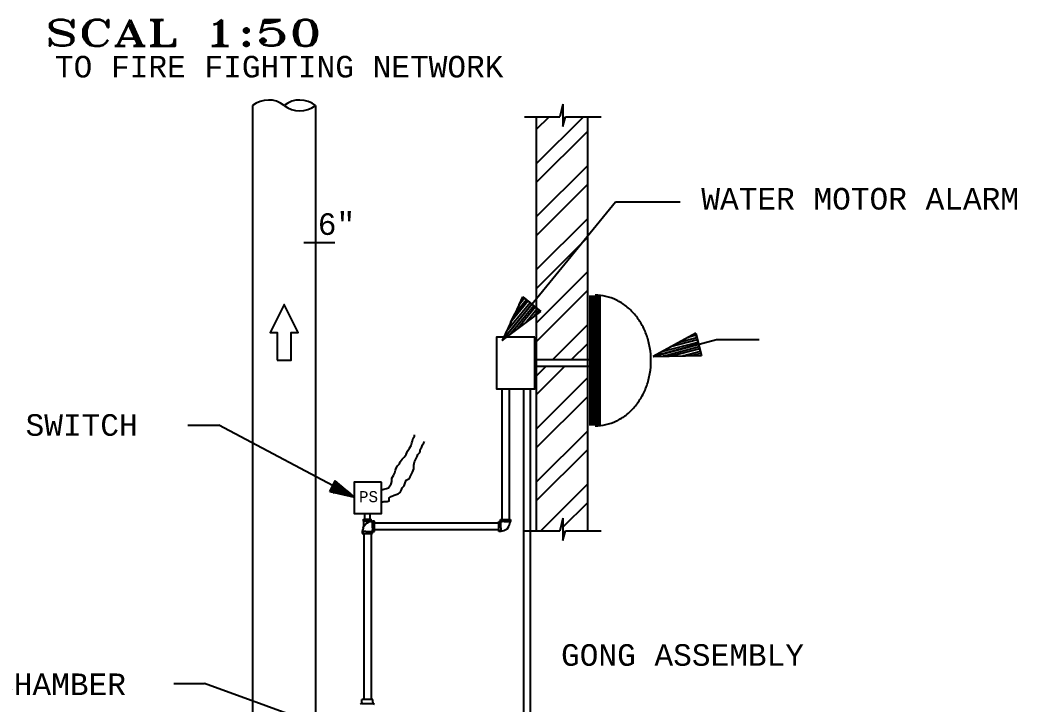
# Model space of a CAD drawing. Header units: millimetres. Extents: x 3124 to 89481, y 1963 to 26804.
# Drawn here: x 82576 to 89481, y 21493 to 26229 of the extents above; entities that cross this region are included whole.
import ezdxf

# ---------------------------------------------------------------- set-up
doc = ezdxf.new("R2010")
doc.units = ezdxf.units.MM
for name, color, linetype in [('1', 2, 'Continuous'), ('2', 7, 'Continuous'), ('46', 7, 'Continuous'), ('60', 7, 'Continuous'), ('7', 7, 'Continuous'), ('9', 7, 'Continuous'), ('A-TITLE', 1, 'Continuous'), ('ARROW', 2, 'Continuous'), ('ELB', 2, 'Continuous'), ('Layer2', 1, 'Continuous'), ('M_ARR', 2, 'Continuous')]:
    doc.layers.add(name, color=color, linetype=linetype)
doc.styles.add('HL-LD', font='romant.shx')
doc.styles.add('MONOTXT', font='MONOTXT', dxfattribs={"height": 0.2})

# ---------------------------------------------------------------- blocks, each defined once
blk = doc.blocks.new('ARR00A')
at = {"layer": 'M_ARR'}
blk.add_lwpolyline([(-7, 0.88), (-7, -0.88), (-3.5, -0.88), (-3.5, -1.75), (0, 0), (-3.5, 1.75), (-3.5, 0.88)], close=True, dxfattribs=at)

msp = doc.modelspace()

# ---------------------------------------------------------------- hatches: boundary and pattern name
at = {"layer": 'Layer2'}
h = msp.add_hatch(dxfattribs=at)
h.set_pattern_fill('STEEL', color=256, scale=2076.802115, style=0)
h.set_pattern_definition([(45, (275038, 165159.9), (-183.5651, 183.5651), []), (45, (275038, 165289.7), (-183.5651, 183.5651), [])])
h.paths.add_polyline_path([(86508.2, 23829.4), (86154.4, 23829.4), (86154.4, 22693.1), (86315.7, 22693.1), (86336.2, 22779.3), (86336.2, 22624.5), (86354.9, 22693.1), (86508.2, 22693.1)])
h.paths.add_polyline_path([(86508.2, 24734.8), (86154.4, 24302.8), (86154.4, 24234.9), (86159.1, 24230.9), (86183.1, 24211.3), (86154.4, 24189.8), (86154.4, 23876), (86508.2, 23876)])
h.paths.add_polyline_path([(86508.2, 25558.5), (86354.9, 25558.5), (86336.2, 25489.9), (86336.2, 25644.7), (86315.7, 25558.5), (86154.4, 25558.5), (86154.4, 24302.8), (86508.2, 24734.8)])

# ---------------------------------------------------------------- linework, layer by layer
at = {"layer": '1', "color": 2, "linetype": 'Continuous'}
for points in [[(85082, 22976), (85096.1, 22980.8), (85115, 22985.5), (85129.1, 22990.2), (85138.5, 23004.3), (85147.9, 23018.5), (85152.6, 23032.6), (85152.6, 23056.2), (85162, 23075), (85171.4, 23093.9), (85176.1, 23112.7), (85180.8, 23126.8), (85190.2, 23141), (85204.4, 23155.2), (85209, 23169.3), (85223.2, 23188.1), (85237.3, 23202.2), (85251.4, 23221.1), (85260.8, 23244.7), (85275, 23263.5), (85284.4, 23282.4), (85289.1, 23301.2), (85293.8, 23315.3), (85298.5, 23334.1), (85307.9, 23348.3), (85307.9, 23357.7)], [(85082, 22891.3), (85096.1, 22896), (85119.7, 22896), (85133.8, 22900.7), (85133.8, 22919.6), (85147.9, 22928.9), (85166.7, 22938.4), (85180.8, 22943.1), (85194.9, 22947.8), (85209, 22957.2), (85218.5, 22976), (85223.2, 22990.2), (85237.3, 23004.3), (85242, 23018.5), (85251.4, 23042.1), (85270.3, 23051.5), (85279.6, 23065.6), (85284.4, 23079.8), (85293.8, 23098.6), (85303.2, 23122.2), (85303.2, 23145.7), (85307.9, 23169.3), (85317.3, 23188.1), (85326.7, 23206.9), (85331.4, 23221.1), (85345.5, 23235.2), (85350.2, 23258.8), (85359.7, 23272.9), (85364.3, 23287), (85373.7, 23301.2), (85378.5, 23310.6)]]:
    msp.add_lwpolyline(points, dxfattribs=at)
at = {"layer": '2', "color": 2, "linetype": 'Continuous'}
for p, q in [((85914.6, 24010), (86699.7, 24968.7)), ((86699.7, 24968.7), (87148.1, 24968.7)), ((84542.3, 24688), (84756, 24688)), ((86961.3, 23899.8), (87399.5, 24016.4)), ((87399.5, 24016.4), (87694.7, 24016.4)), ((83739.7, 23423.6), (83953.4, 23423.6)), ((84892.7, 22924.2), (83953.4, 23423.6)), ((83640.7, 21634.7), (83854.4, 21634.7)), ((84861.8, 21270.3), (83854.4, 21634.7))]:
    msp.add_line(p, q, dxfattribs=at)
at = {"layer": '46', "color": 2, "linetype": 'Continuous'}
for p, q in [((86059.4, 24312.6), (85914.6, 24010)), ((86032.4, 24256.8), (86059.4, 24312.6)), ((86059.4, 24312.6), (86183.1, 24211.3)), ((86121.2, 24262.3), (85914.6, 24010)), ((85944.1, 24071.6), (86108.7, 24272.2)), ((85969.1, 24051.1), (86133.8, 24251.7)), ((86095.9, 24283.1), (85973.9, 24133.6)), ((86003.2, 24195), (86083.4, 24292.9)), ((86146.5, 24241.6), (86024.3, 24092.4)), ((86070.6, 24303.4), (86032.4, 24256.8)), ((86083.4, 24292.9), (86070.6, 24303.4)), ((86108.7, 24272.2), (86095.9, 24283.1)), ((86133.8, 24251.7), (86121.2, 24262.3)), ((86159.1, 24230.9), (86146.5, 24241.6)), ((85914.6, 24010), (86183.1, 24211.3)), ((85973.9, 24133.6), (86003.2, 24195)), ((86078.7, 24133.2), (86159.1, 24230.9)), ((86133.5, 24174), (86078.7, 24133.2)), ((86171.7, 24220.6), (86133.5, 24174)), ((86183.1, 24211.3), (86171.7, 24220.6)), ((86024.3, 24092.4), (85969.1, 24051.1)), ((87255.7, 24060.6), (86961.3, 23899.8)), ((87141.3, 23998.1), (87263.6, 24030.6)), ((87201.2, 24031.1), (87255.7, 24060.6)), ((87259.4, 24046.6), (87201.2, 24031.1)), ((87255.7, 24060.6), (87296.8, 23906.1)), ((87263.6, 24030.6), (87259.4, 24046.6)), ((87276.4, 23983.7), (86961.3, 23899.8)), ((87021.2, 23932.5), (87272.1, 23999)), ((87029.6, 23901.2), (87280.4, 23967.6)), ((87268, 24015.3), (87081.7, 23965.4)), ((87081.7, 23965.4), (87141.3, 23998.1)), ((87272.1, 23999), (87268, 24015.3)), ((87280.4, 23967.6), (87276.4, 23983.7)), ((86961.3, 23899.8), (87021.2, 23932.5)), ((86961.3, 23899.8), (87296.8, 23906.1)), ((87098.5, 23902.4), (87029.6, 23901.2)), ((87284.9, 23952), (87098.5, 23902.4)), ((87166.4, 23903.7), (87288.8, 23936)), ((87234.8, 23904.8), (87166.4, 23903.7)), ((87293, 23920.3), (87234.8, 23904.8)), ((87288.8, 23936), (87284.9, 23952)), ((87296.8, 23906.1), (87293, 23920.3)), ((84721.2, 22963.4), (84758.8, 23038.4)), ((84743.8, 23008.5), (84739.8, 23000.8)), ((84739.8, 23000.8), (84892.7, 22924.2)), ((84865.4, 22947.4), (84743.8, 23008.5)), ((84751.5, 23023.8), (84747.5, 23016.1)), ((84747.5, 23016.1), (84837.9, 22970.8)), ((84810.8, 22994), (84751.5, 23023.8)), ((84758.8, 23038.4), (84755.3, 23031.4)), ((84755.3, 23031.4), (84783.5, 23017.3)), ((84892.7, 22924.2), (84758.8, 23038.4)), ((84783.5, 23017.3), (84810.8, 22994)), ((84721.2, 22963.4), (84892.7, 22924.2)), ((84752.9, 22956), (84721.2, 22963.4)), ((84728.5, 22977.9), (84724.6, 22970.2)), ((84724.6, 22970.2), (84752.9, 22956)), ((84787.8, 22948.2), (84728.5, 22977.9)), ((84736.2, 22993.3), (84732.1, 22985.4)), ((84732.1, 22985.4), (84822.6, 22940.3)), ((84857.8, 22932.2), (84736.2, 22993.3)), ((84822.6, 22940.3), (84787.8, 22948.2)), ((84837.9, 22970.8), (84865.4, 22947.4)), ((84892.7, 22924.2), (84857.8, 22932.2))]:
    msp.add_line(p, q, dxfattribs=at)
at = {"layer": '60', "color": 2, "linetype": 'Continuous'}
for p, q in [((86559, 23876), (86154.4, 23876)), ((86559, 23829.4), (86154.4, 23829.4)), ((85912.6, 23672.6), (85912.6, 22769.6)), ((85964.6, 23672.6), (85964.6, 22769.6)), ((86064.5, 23674.7), (86064.5, 19610.9)), ((86108.8, 23674.7), (86108.8, 19610.9)), ((84963.1, 22811.4), (84963.1, 22773.2)), ((84999.6, 22811.4), (84999.6, 22773.2)), ((85891.8, 22746.2), (85031.4, 22746.2)), ((84956.5, 22673.7), (84956.5, 21523.7)), ((85008.4, 22673.7), (85008.4, 21523.7)), ((85891.8, 22699.6), (85031.4, 22699.6))]:
    msp.add_line(p, q, dxfattribs=at)
at = {"layer": '60', "color": 2, "linetype": 'Continuous', "const_width": 82.5}
msp.add_lwpolyline([(86559, 24323.2), (86559, 23419.7)], dxfattribs=at)
at = {"layer": '60', "color": 2, "linetype": 'Continuous'}
msp.add_lwpolyline([(86559.1, 23419.8, 0.057928), (86634.4, 23427.5, 0.05647), (86707, 23452.5, 0.053806), (86773.9, 23493.7, 0.05061), (86832.6, 23549.6, 0.047505), (86880.8, 23618.1, 0.044923), (86916.7, 23696.3, 0.0431), (86938.7, 23781.4, 0.042142), (86946.2, 23870, 0.042086), (86938.7, 23958.6, 0.042934), (86916.7, 24043.8, 0.044654), (86880.8, 24122.4, 0.047152), (86832.6, 24191.2, 0.050211), (86773.9, 24247.6, 0.053427), (86707, 24289.4, 0.056194), (86634.4, 24314.9, 0.057832), (86559.1, 24323.2, 0.057832)], format="xyb", dxfattribs=at)
for points in [[(86140.9, 24033), (85876.7, 24033), (85876.7, 23674.7), (86140.9, 23674.7)], [(85080.8, 23029.9), (84891.5, 23029.9), (84891.5, 22811.4), (85080.8, 22811.4)]]:
    msp.add_3dface(points, dxfattribs=at)
at = {"layer": '7', "color": 2, "linetype": 'Continuous'}
for p, q in [((84187.7, 25636.2), (84187.7, 20991.5)), ((84624, 25635.9), (84624, 20991.5)), ((84954.6, 22758.6), (84954.6, 22773.2)), ((84954.6, 22773.2), (85008.9, 22773.2)), ((84954.6, 22758.6), (84957, 22758.6)), ((84971.6, 22758.6), (84957, 22758.6)), ((84957.9, 22734.4), (84957.9, 22758.6)), ((84971.6, 22758.6), (84992, 22758.6)), ((84992, 22758.6), (85008.9, 22758.6)), ((85005.5, 22758.5), (85005.5, 22758.6)), ((85008.9, 22758.6), (85008.9, 22773.2)), ((85031.4, 22759.6), (85016.9, 22759.6)), ((85016.9, 22758.9), (85016.9, 22759.6)), ((85016.9, 22759.6), (85016.9, 22754.2)), ((85016.9, 22749.3), (85016.9, 22754.2)), ((85016.9, 22733.7), (85016.9, 22749.3)), ((85016.9, 22713.2), (85016.9, 22733.7)), ((85031.4, 22687.3), (85031.4, 22759.6)), ((85891.8, 22687.7), (85891.8, 22756.7)), ((85891.8, 22756.7), (85902.2, 22756.7)), ((85904.7, 22769.6), (85973.7, 22769.6)), ((85904.7, 22759.2), (85904.7, 22769.6)), ((85905.7, 22753.1), (85905.7, 22751.5)), ((85905.7, 22746.8), (85905.7, 22751.5)), ((85905.7, 22732), (85905.7, 22746.8)), ((85905.7, 22712.4), (85905.7, 22732)), ((85908.2, 22755.7), (85915.6, 22755.7)), ((85908.4, 22769.6), (85970.1, 22769.6)), ((85915.6, 22755.7), (85910.1, 22755.7)), ((85929.5, 22755.7), (85915.6, 22755.7)), ((85929.5, 22755.7), (85949, 22755.7)), ((85949, 22755.7), (85963.8, 22755.7)), ((85963.8, 22755.7), (85968.6, 22755.7)), ((85973.7, 22755.7), (85968.6, 22755.7)), ((85973.1, 22755.7), (85973.7, 22755.7)), ((85973.7, 22769.6), (85973.7, 22755.7)), ((84945.6, 22688.3), (84957, 22688.3)), ((84946.3, 22688.3), (84945.6, 22688.3)), ((84945.6, 22688.3), (84945.6, 22673.7)), ((84945.6, 22673.7), (85018, 22673.7)), ((84957, 22688.3), (84951.2, 22688.3)), ((84971.6, 22688.3), (84957, 22688.3)), ((84971.6, 22688.3), (84992, 22688.3)), ((84992, 22688.3), (85007.6, 22688.3)), ((85007.6, 22688.3), (85012.5, 22688.3)), ((85014.2, 22688.3), (85012.5, 22688.3)), ((85016.9, 22713.2), (85016.9, 22698.7)), ((85016.9, 22698.7), (85016.9, 22692.9)), ((85016.9, 22691), (85016.9, 22698.7)), ((85018, 22673.7), (85018, 22684.6)), ((85020.6, 22687.3), (85031.4, 22687.3)), ((85905.7, 22687.7), (85891.8, 22687.7)), ((85905.7, 22712.4), (85905.7, 22698.5)), ((85905.7, 22698.5), (85905.7, 22693)), ((85905.7, 22687.7), (85905.7, 22698.5)), ((85905.7, 22688.3), (85905.7, 22687.7)), ((85949.3, 22703.7), (85948.8, 22704.2)), ((85957.9, 22712.2), (85957.3, 22712.8))]:
    msp.add_line(p, q, dxfattribs=at)
for centre, radius, start, end in [((84903.7, 22734.4), 54.3, 337.81522, 0), ((85016.9, 22688.3), 68, 142.24818, 146.83887), ((85016.9, 22688.3), 68, 126.9967, 143.21041), ((85016.9, 22688.3), 68, 105.04385, 127.57295), ((85008.2, 22758.5), 2.71, 180, 277.02587), ((85016.9, 22688.3), 68, 92.24855, 97.02587), ((85014.2, 22758.9), 2.67, 270, 0), ((85902.2, 22759.2), 2.55, 270, 0), ((85908.2, 22753.1), 2.55, 90, 180), ((85905.7, 22755.7), 64.9, 322.42705, 357.75145), ((85973.1, 22753.1), 2.55, 90, 180), ((84946.3, 22690.9), 2.67, 270, 6.51227), ((85016.9, 22688.3), 68, 157.81522, 177.49627), ((85014.2, 22690.9), 2.67, 270, 0), ((85020.6, 22684.6), 2.67, 90, 180), ((85908.2, 22688.3), 2.55, 83.48773, 180), ((85905.7, 22755.7), 64.9, 272.50373, 307.75182), ((85905.7, 22755.7), 64.9, 306.78959, 323.0033), ((85947, 22702.4), 2.55, 45.30772, 127.75182), ((85905.7, 22755.7), 67.9, 309.96934, 311.53093), ((85905.7, 22755.7), 67.9, 311.53093, 318.63454), ((85959.1, 22714.6), 2.55, 142.42705, 225.30772), ((85905.7, 22755.7), 67.9, 318.63454, 320.21463)]:
    msp.add_arc(centre, radius, start, end, dxfattribs=at)
at = {"layer": '9', "color": 2, "linetype": 'Continuous'}
for p, q in [((84944.9, 21505.4), (84944.9, 21523.7)), ((85019.7, 21523.7), (84944.9, 21523.7)), ((85019.7, 21494.2), (84944.9, 21494.2)), ((85019.7, 21505.4), (85019.7, 21523.7))]:
    msp.add_line(p, q, dxfattribs=at)
for centre, start, end in [((84932.5, 21505.4), 277.04843, 0), ((85032.2, 21505.4), 180, 262.95157)]:
    msp.add_arc(centre, 12.5, start, end, dxfattribs=at)
at = {"layer": 'ELB'}
for centre, start, end in [((84297.4, 25497.8), 52.18246, 128.39936), ((84513.9, 25497.8), 51.44113, 127.81754), ((84513.9, 25776.8), 232.18246, 307.81754)]:
    msp.add_arc(centre, 176.6, start, end, dxfattribs=at)
at = {"layer": 'Layer2'}
for p, q in [((86336.2, 25644.7), (86315.7, 25558.5)), ((86336.2, 25644.7), (86336.2, 25489.9)), ((86070.8, 25558.5), (86315.7, 25558.5)), ((86154.4, 22693.1), (86154.4, 25558.5)), ((86336.2, 25489.9), (86354.9, 25558.5)), ((86354.9, 25558.5), (86601.5, 25558.5)), ((86508.2, 22693.1), (86508.2, 25558.5)), ((86336.2, 22779.3), (86315.7, 22693.1)), ((86336.2, 22779.3), (86336.2, 22624.5)), ((86070.8, 22693.1), (86315.7, 22693.1)), ((86336.2, 22624.5), (86354.9, 22693.1)), ((86354.9, 22693.1), (86601.5, 22693.1))]:
    msp.add_line(p, q, dxfattribs=at)

# ---------------------------------------------------------------- block references
at = {"layer": 'ARROW', "color": 2, "xscale": 54.97417366504669, "yscale": 54.97417366504669, "zscale": 54.974173643475, "rotation": 90}
msp.add_blockref('ARR00A', (84405.8, 24258.1), dxfattribs=at)

# ---------------------------------------------------------------- texts
at = {"layer": '2', "color": 2, "linetype": 'Continuous', "style": 'MONOTXT'}
for s, height, p in [('TO FIRE FIGHTING NETWORK', 149.53, (82818.6, 25830.5)), ('WATER MOTOR ALARM', 149.53, (87295, 24916)), ('6"', 149.53, (84638.8, 24740.8)), ('PRESSURE SWITCH', 149.53, (81450.3, 23350)), ('PS', 76.58, (84923.7, 22890.4)), ('GONG ASSEMBLY', 149.53, (86323.3, 21757.9)), ('RETARD CHAMBER', 149.53, (81498.2, 21555))]:
    msp.add_text(s, height=height, dxfattribs=at).set_placement(p)
at = {"layer": 'A-TITLE', "color": 2, "style": 'HL-LD', "width": 1.5}
msp.add_text('SCAL 1:50', height=180.06, dxfattribs=at).set_placement((82748.1, 26048.5))

doc.saveas('drawing.dxf')
